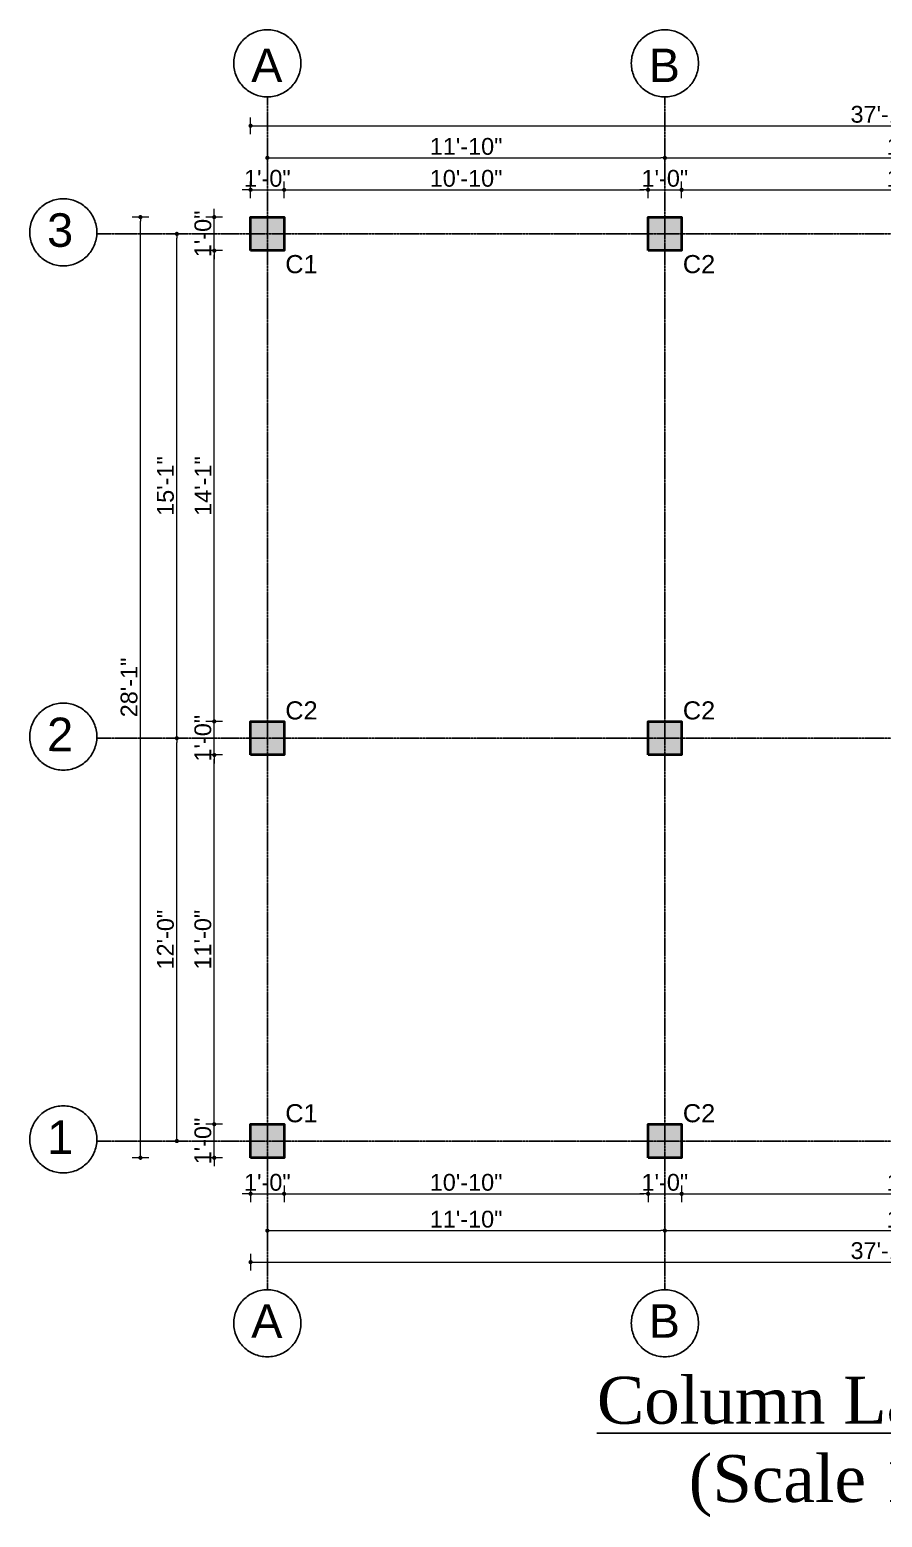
# Model space of a CAD drawing. Header units: inches. Extents: x 115570 to 265311, y 61168 to 314550.
# Drawn here: x 174402 to 174707, y 66873 to 67405 of the extents above; entities that cross this region are included whole.
import ezdxf

# ---------------------------------------------------------------- set-up
doc = ezdxf.new("R2010")
doc.units = ezdxf.units.IN
doc.header["$MEASUREMENT"] = 0
doc.linetypes.add('ACAD_ISO08W100', pattern=[36, 24, -3, 6, -3])
doc.layers.get('0').update_dxf_attribs({"lineweight": 25})
doc.layers.add('0 dimension lines', color=4, linetype='Continuous', lineweight=18)
doc.layers.add('0 wall', color=7, linetype='Continuous', lineweight=40)
doc.layers.add('0 Footing (F1)', color=7, linetype='Continuous')
doc.layers.add('0_center line', color=4, linetype='ACAD_ISO08W100', transparency=0.5)
doc.styles.add('arial.', font='arial.ttf')
doc.styles.get("Standard").update_dxf_attribs({"font": 'arial.ttf'})
doc.dimstyles.new('d50_Text size double', dxfattribs={"dimscale": 0, "dimtxt": 6, "dimasz": 1.5, "dimexe": 3, "dimexo": 3, "dimgap": 1, "dimtad": 1, "dimdec": 0, "dimrnd": 0.25, "dimzin": 3, "dimdsep": 46, "dimlunit": 4, "dimtxsty": 'arial.', "dimblk": 'DOT', "dimcen": 4, "dimdle": 6, "dimclrd": 256, "dimclre": 256, "dimclrt": 7, "dimazin": 0, "dimtfac": 1, "dimtdec": 0, "dimtix": 1, "dimtmove": 2, "dimatfit": 3, "dimfxl": 3, "dimfxlon": 1, "dimtolj": 1, "dimtzin": 0, "dimlwd": -1, "dimlwe": -1, "dimarcsym": 0})

# ---------------------------------------------------------------- blocks, each defined once
blk = doc.blocks.new('_Dot')
at = {"color": 0, "linetype": 'ByBlock', "lineweight": -2}
blk.add_line((-0.5, 0), (-1, 0), dxfattribs=at)
at = {"color": 0, "linetype": 'ByBlock', "const_width": 0.5}
blk.add_lwpolyline([(-0.25, 0, 1), (0.25, 0, 1)], format="xyb", close=True, dxfattribs=at)
blk = doc.blocks.new('*D800')
at = {"layer": '0 dimension lines', "transparency": 16777216}
for p, q in [((174481.44, 67344.87), (174481.44, 67350.87)), ((174493.44, 67344.87), (174493.44, 67350.87)), ((174479.94, 67347.87), (174478.44, 67347.87)), ((174481.44, 67347.87), (174493.44, 67347.87)), ((174494.94, 67347.87), (174496.44, 67347.87))]:
    blk.add_line(p, q, dxfattribs=at)
at = {"layer": 'Defpoints', "color": 0, "transparency": 16777216}
for p in [(174493.44, 67347.87), (174481.44, 67338.11), (174493.44, 67338.11)]:
    blk.add_point(p, dxfattribs=at)
at = {"layer": '0 dimension lines', "transparency": 16777216, "xscale": 1.5, "yscale": 1.5, "zscale": 1.5}
blk.add_blockref('_Dot', (174481.44, 67347.87), dxfattribs=at)
at = {"layer": '0 dimension lines', "transparency": 16777216, "xscale": 1.5, "yscale": 1.5, "zscale": 1.5, "rotation": 180}
blk.add_blockref('_Dot', (174493.44, 67347.87), dxfattribs=at)
at = {"layer": '0 dimension lines', "color": 7, "transparency": 16777216, "insert": (174487.44, 67351.94), "char_height": 6, "attachment_point": 5, "style": 'arial.'}
blk.add_mtext('\\A1;1\'-0"', dxfattribs=at)
blk = doc.blocks.new('*D801')
at = {"layer": '0 dimension lines', "transparency": 16777216}
for p, q in [((174493.44, 67344.87), (174493.44, 67350.87)), ((174623.62, 67344.87), (174623.62, 67350.87)), ((174494.94, 67347.87), (174622.12, 67347.87))]:
    blk.add_line(p, q, dxfattribs=at)
at = {"layer": 'Defpoints', "color": 0, "transparency": 16777216}
for p in [(174623.62, 67347.87), (174493.44, 67338.11), (174623.62, 67338.11)]:
    blk.add_point(p, dxfattribs=at)
at = {"layer": '0 dimension lines', "transparency": 16777216, "xscale": 1.5, "yscale": 1.5, "zscale": 1.5, "rotation": 180}
blk.add_blockref('_Dot', (174493.44, 67347.87), dxfattribs=at)
at = {"layer": '0 dimension lines', "transparency": 16777216, "xscale": 1.5, "yscale": 1.5, "zscale": 1.5}
blk.add_blockref('_Dot', (174623.62, 67347.87), dxfattribs=at)
at = {"layer": '0 dimension lines', "color": 7, "transparency": 16777216, "insert": (174558.53, 67351.94), "char_height": 6, "attachment_point": 5, "style": 'arial.'}
blk.add_mtext('\\A1;10\'-10"', dxfattribs=at)
blk = doc.blocks.new('*D802')
at = {"layer": '0 dimension lines', "transparency": 16777216}
for p, q in [((174623.62, 67344.87), (174623.62, 67350.87)), ((174635.62, 67344.87), (174635.62, 67350.87)), ((174622.12, 67347.87), (174620.62, 67347.87)), ((174623.62, 67347.87), (174635.62, 67347.87)), ((174637.12, 67347.87), (174638.62, 67347.87))]:
    blk.add_line(p, q, dxfattribs=at)
at = {"layer": 'Defpoints', "color": 0, "transparency": 16777216}
for p in [(174635.62, 67347.87), (174623.62, 67338.11), (174635.62, 67338.11)]:
    blk.add_point(p, dxfattribs=at)
at = {"layer": '0 dimension lines', "transparency": 16777216, "xscale": 1.5, "yscale": 1.5, "zscale": 1.5}
blk.add_blockref('_Dot', (174623.62, 67347.87), dxfattribs=at)
at = {"layer": '0 dimension lines', "transparency": 16777216, "xscale": 1.5, "yscale": 1.5, "zscale": 1.5, "rotation": 180}
blk.add_blockref('_Dot', (174635.62, 67347.87), dxfattribs=at)
at = {"layer": '0 dimension lines', "color": 7, "transparency": 16777216, "insert": (174629.62, 67351.94), "char_height": 6, "attachment_point": 5, "style": 'arial.'}
blk.add_mtext('\\A1;1\'-0"', dxfattribs=at)
blk = doc.blocks.new('*D803')
at = {"layer": '0 dimension lines', "transparency": 16777216}
for p, q in [((174635.62, 67344.87), (174635.62, 67350.87)), ((174803.62, 67344.87), (174803.62, 67350.87)), ((174637.12, 67347.87), (174802.12, 67347.87))]:
    blk.add_line(p, q, dxfattribs=at)
at = {"layer": 'Defpoints', "color": 0, "transparency": 16777216}
for p in [(174803.62, 67347.87), (174635.62, 67338.11), (174803.62, 67338.11)]:
    blk.add_point(p, dxfattribs=at)
at = {"layer": '0 dimension lines', "transparency": 16777216, "xscale": 1.5, "yscale": 1.5, "zscale": 1.5, "rotation": 180}
blk.add_blockref('_Dot', (174635.62, 67347.87), dxfattribs=at)
at = {"layer": '0 dimension lines', "transparency": 16777216, "xscale": 1.5, "yscale": 1.5, "zscale": 1.5}
blk.add_blockref('_Dot', (174803.62, 67347.87), dxfattribs=at)
at = {"layer": '0 dimension lines', "color": 7, "transparency": 16777216, "insert": (174719.62, 67351.94), "char_height": 6, "attachment_point": 5, "style": 'arial.'}
blk.add_mtext('\\A1;14\'-0"', dxfattribs=at)
blk = doc.blocks.new('*D807')
at = {"layer": '0 dimension lines', "transparency": 16777216}
for p, q in [((174487.44, 67356.3), (174487.44, 67362.3)), ((174629.62, 67356.3), (174629.62, 67362.3)), ((174488.94, 67359.3), (174628.12, 67359.3))]:
    blk.add_line(p, q, dxfattribs=at)
at = {"layer": 'Defpoints', "color": 0, "transparency": 16777216}
for p in [(174629.62, 67359.3), (174487.44, 67338.11), (174629.62, 67338.11)]:
    blk.add_point(p, dxfattribs=at)
at = {"layer": '0 dimension lines', "transparency": 16777216, "xscale": 1.5, "yscale": 1.5, "zscale": 1.5, "rotation": 180}
blk.add_blockref('_Dot', (174487.44, 67359.3), dxfattribs=at)
at = {"layer": '0 dimension lines', "transparency": 16777216, "xscale": 1.5, "yscale": 1.5, "zscale": 1.5}
blk.add_blockref('_Dot', (174629.62, 67359.3), dxfattribs=at)
at = {"layer": '0 dimension lines', "color": 7, "transparency": 16777216, "insert": (174558.53, 67363.37), "char_height": 6, "attachment_point": 5, "style": 'arial.'}
blk.add_mtext('\\A1;11\'-10"', dxfattribs=at)
blk = doc.blocks.new('*D808')
at = {"layer": '0 dimension lines', "transparency": 16777216}
for p, q in [((174629.62, 67356.3), (174629.62, 67362.3)), ((174809.62, 67356.3), (174809.62, 67362.3)), ((174631.12, 67359.3), (174808.12, 67359.3))]:
    blk.add_line(p, q, dxfattribs=at)
at = {"layer": 'Defpoints', "color": 0, "transparency": 16777216}
for p in [(174809.62, 67359.3), (174629.62, 67336.04), (174809.62, 67338.11)]:
    blk.add_point(p, dxfattribs=at)
at = {"layer": '0 dimension lines', "transparency": 16777216, "xscale": 1.5, "yscale": 1.5, "zscale": 1.5, "rotation": 180}
blk.add_blockref('_Dot', (174629.62, 67359.3), dxfattribs=at)
at = {"layer": '0 dimension lines', "transparency": 16777216, "xscale": 1.5, "yscale": 1.5, "zscale": 1.5}
blk.add_blockref('_Dot', (174809.62, 67359.3), dxfattribs=at)
at = {"layer": '0 dimension lines', "color": 7, "transparency": 16777216, "insert": (174719.62, 67363.37), "char_height": 6, "attachment_point": 5, "style": 'arial.'}
blk.add_mtext('\\A1;15\'-0"', dxfattribs=at)
blk = doc.blocks.new('*D695')
at = {"layer": '0 dimension lines', "transparency": 16777216}
for p, q in [((174481.44, 67367.78), (174481.44, 67373.78)), ((174482.94, 67370.78), (174935.12, 67370.78)), ((174936.62, 67367.78), (174936.62, 67373.78))]:
    blk.add_line(p, q, dxfattribs=at)
at = {"layer": 'Defpoints', "color": 0, "transparency": 16777216}
for p in [(174936.62, 67370.78), (174481.44, 67338.11), (174936.62, 67338.11)]:
    blk.add_point(p, dxfattribs=at)
at = {"layer": '0 dimension lines', "transparency": 16777216, "xscale": 1.5, "yscale": 1.5, "zscale": 1.5, "rotation": 180}
blk.add_blockref('_Dot', (174481.44, 67370.78), dxfattribs=at)
at = {"layer": '0 dimension lines', "transparency": 16777216, "xscale": 1.5, "yscale": 1.5, "zscale": 1.5}
blk.add_blockref('_Dot', (174936.62, 67370.78), dxfattribs=at)
at = {"layer": '0 dimension lines', "color": 7, "transparency": 16777216, "insert": (174709.03, 67374.85), "char_height": 6, "attachment_point": 5, "style": 'arial.'}
blk.add_mtext('\\A1;37\'-11"', dxfattribs=at)
blk = doc.blocks.new('*D696')
at = {"layer": '0 dimension lines', "transparency": 16777216}
for p, q in [((174479.94, 66988.7), (174478.44, 66988.7)), ((174481.44, 66991.7), (174481.44, 66985.7)), ((174481.44, 66988.7), (174493.44, 66988.7)), ((174493.44, 66991.7), (174493.44, 66985.7)), ((174494.94, 66988.7), (174496.44, 66988.7))]:
    blk.add_line(p, q, dxfattribs=at)
at = {"layer": 'Defpoints', "color": 0, "transparency": 16777216}
for p in [(174481.44, 66998.47), (174493.44, 66998.47), (174493.44, 66988.7)]:
    blk.add_point(p, dxfattribs=at)
at = {"layer": '0 dimension lines', "transparency": 16777216, "xscale": 1.5, "yscale": 1.5, "zscale": 1.5}
blk.add_blockref('_Dot', (174481.44, 66988.7), dxfattribs=at)
at = {"layer": '0 dimension lines', "transparency": 16777216, "xscale": 1.5, "yscale": 1.5, "zscale": 1.5, "rotation": 180}
blk.add_blockref('_Dot', (174493.44, 66988.7), dxfattribs=at)
at = {"layer": '0 dimension lines', "color": 7, "transparency": 16777216, "insert": (174487.44, 66992.76), "char_height": 6, "attachment_point": 5, "style": 'arial.'}
blk.add_mtext('\\A1;1\'-0"', dxfattribs=at)
blk = doc.blocks.new('*D697')
at = {"layer": '0 dimension lines', "transparency": 16777216}
for p, q in [((174493.44, 66991.7), (174493.44, 66985.7)), ((174494.94, 66988.7), (174622.12, 66988.7)), ((174623.62, 66991.7), (174623.62, 66985.7))]:
    blk.add_line(p, q, dxfattribs=at)
at = {"layer": 'Defpoints', "color": 0, "transparency": 16777216}
for p in [(174493.44, 66998.47), (174623.62, 66998.47), (174623.62, 66988.7)]:
    blk.add_point(p, dxfattribs=at)
at = {"layer": '0 dimension lines', "transparency": 16777216, "xscale": 1.5, "yscale": 1.5, "zscale": 1.5, "rotation": 180}
blk.add_blockref('_Dot', (174493.44, 66988.7), dxfattribs=at)
at = {"layer": '0 dimension lines', "transparency": 16777216, "xscale": 1.5, "yscale": 1.5, "zscale": 1.5}
blk.add_blockref('_Dot', (174623.62, 66988.7), dxfattribs=at)
at = {"layer": '0 dimension lines', "color": 7, "transparency": 16777216, "insert": (174558.53, 66992.76), "char_height": 6, "attachment_point": 5, "style": 'arial.'}
blk.add_mtext('\\A1;10\'-10"', dxfattribs=at)
blk = doc.blocks.new('*D698')
at = {"layer": '0 dimension lines', "transparency": 16777216}
for p, q in [((174622.12, 66988.7), (174620.62, 66988.7)), ((174623.62, 66991.7), (174623.62, 66985.7)), ((174623.62, 66988.7), (174635.62, 66988.7)), ((174635.62, 66991.7), (174635.62, 66985.7)), ((174637.12, 66988.7), (174638.62, 66988.7))]:
    blk.add_line(p, q, dxfattribs=at)
at = {"layer": 'Defpoints', "color": 0, "transparency": 16777216}
for p in [(174623.62, 66998.47), (174635.62, 66998.47), (174635.62, 66988.7)]:
    blk.add_point(p, dxfattribs=at)
at = {"layer": '0 dimension lines', "transparency": 16777216, "xscale": 1.5, "yscale": 1.5, "zscale": 1.5}
blk.add_blockref('_Dot', (174623.62, 66988.7), dxfattribs=at)
at = {"layer": '0 dimension lines', "transparency": 16777216, "xscale": 1.5, "yscale": 1.5, "zscale": 1.5, "rotation": 180}
blk.add_blockref('_Dot', (174635.62, 66988.7), dxfattribs=at)
at = {"layer": '0 dimension lines', "color": 7, "transparency": 16777216, "insert": (174629.62, 66992.76), "char_height": 6, "attachment_point": 5, "style": 'arial.'}
blk.add_mtext('\\A1;1\'-0"', dxfattribs=at)
blk = doc.blocks.new('*D699')
at = {"layer": '0 dimension lines', "transparency": 16777216}
for p, q in [((174635.62, 66991.7), (174635.62, 66985.7)), ((174637.12, 66988.7), (174802.12, 66988.7)), ((174803.62, 66991.7), (174803.62, 66985.7))]:
    blk.add_line(p, q, dxfattribs=at)
at = {"layer": 'Defpoints', "color": 0, "transparency": 16777216}
for p in [(174635.62, 66998.47), (174803.62, 66998.47), (174803.62, 66988.7)]:
    blk.add_point(p, dxfattribs=at)
at = {"layer": '0 dimension lines', "transparency": 16777216, "xscale": 1.5, "yscale": 1.5, "zscale": 1.5, "rotation": 180}
blk.add_blockref('_Dot', (174635.62, 66988.7), dxfattribs=at)
at = {"layer": '0 dimension lines', "transparency": 16777216, "xscale": 1.5, "yscale": 1.5, "zscale": 1.5}
blk.add_blockref('_Dot', (174803.62, 66988.7), dxfattribs=at)
at = {"layer": '0 dimension lines', "color": 7, "transparency": 16777216, "insert": (174719.62, 66992.76), "char_height": 6, "attachment_point": 5, "style": 'arial.'}
blk.add_mtext('\\A1;14\'-0"', dxfattribs=at)
blk = doc.blocks.new('*D703')
at = {"layer": '0 dimension lines', "transparency": 16777216}
for p, q in [((174487.44, 66978.53), (174487.44, 66972.53)), ((174629.62, 66978.53), (174629.62, 66972.53)), ((174488.94, 66975.53), (174628.12, 66975.53))]:
    blk.add_line(p, q, dxfattribs=at)
at = {"layer": 'Defpoints', "color": 0, "transparency": 16777216}
for p in [(174487.44, 66998.47), (174629.62, 66998.47), (174629.62, 66975.53)]:
    blk.add_point(p, dxfattribs=at)
at = {"layer": '0 dimension lines', "transparency": 16777216, "xscale": 1.5, "yscale": 1.5, "zscale": 1.5, "rotation": 180}
blk.add_blockref('_Dot', (174487.44, 66975.53), dxfattribs=at)
at = {"layer": '0 dimension lines', "transparency": 16777216, "xscale": 1.5, "yscale": 1.5, "zscale": 1.5}
blk.add_blockref('_Dot', (174629.62, 66975.53), dxfattribs=at)
at = {"layer": '0 dimension lines', "color": 7, "transparency": 16777216, "insert": (174558.53, 66979.59), "char_height": 6, "attachment_point": 5, "style": 'arial.'}
blk.add_mtext('\\A1;11\'-10"', dxfattribs=at)
blk = doc.blocks.new('*D704')
at = {"layer": '0 dimension lines', "transparency": 16777216}
for p, q in [((174629.62, 66978.53), (174629.62, 66972.53)), ((174809.62, 66978.53), (174809.62, 66972.53)), ((174631.12, 66975.53), (174808.12, 66975.53))]:
    blk.add_line(p, q, dxfattribs=at)
at = {"layer": 'Defpoints', "color": 0, "transparency": 16777216}
for p in [(174629.62, 67005.51), (174809.62, 66998.47), (174809.62, 66975.53)]:
    blk.add_point(p, dxfattribs=at)
at = {"layer": '0 dimension lines', "transparency": 16777216, "xscale": 1.5, "yscale": 1.5, "zscale": 1.5, "rotation": 180}
blk.add_blockref('_Dot', (174629.62, 66975.53), dxfattribs=at)
at = {"layer": '0 dimension lines', "transparency": 16777216, "xscale": 1.5, "yscale": 1.5, "zscale": 1.5}
blk.add_blockref('_Dot', (174809.62, 66975.53), dxfattribs=at)
at = {"layer": '0 dimension lines', "color": 7, "transparency": 16777216, "insert": (174719.62, 66979.59), "char_height": 6, "attachment_point": 5, "style": 'arial.'}
blk.add_mtext('\\A1;15\'-0"', dxfattribs=at)
blk = doc.blocks.new('*D706')
at = {"layer": '0 dimension lines', "transparency": 16777216}
for p, q in [((174481.44, 66967.26), (174481.44, 66961.26)), ((174936.62, 66967.26), (174936.62, 66961.26)), ((174482.94, 66964.26), (174935.12, 66964.26))]:
    blk.add_line(p, q, dxfattribs=at)
at = {"layer": 'Defpoints', "color": 0, "transparency": 16777216}
for p in [(174481.44, 66998.47), (174936.62, 66998.47), (174936.62, 66964.26)]:
    blk.add_point(p, dxfattribs=at)
at = {"layer": '0 dimension lines', "transparency": 16777216, "xscale": 1.5, "yscale": 1.5, "zscale": 1.5, "rotation": 180}
blk.add_blockref('_Dot', (174481.44, 66964.26), dxfattribs=at)
at = {"layer": '0 dimension lines', "transparency": 16777216, "xscale": 1.5, "yscale": 1.5, "zscale": 1.5}
blk.add_blockref('_Dot', (174936.62, 66964.26), dxfattribs=at)
at = {"layer": '0 dimension lines', "color": 7, "transparency": 16777216, "insert": (174709.03, 66968.33), "char_height": 6, "attachment_point": 5, "style": 'arial.'}
blk.add_mtext('\\A1;37\'-11"', dxfattribs=at)
blk = doc.blocks.new('*D708')
at = {"layer": '0 dimension lines', "transparency": 16777216}
for p, q in [((174468.45, 67015.08), (174468.45, 67016.58)), ((174471.45, 67013.58), (174465.45, 67013.58)), ((174468.45, 67001.58), (174468.45, 67013.58)), ((174471.45, 67001.58), (174465.45, 67001.58)), ((174468.45, 67000.08), (174468.45, 66998.58))]:
    blk.add_line(p, q, dxfattribs=at)
at = {"layer": 'Defpoints', "color": 0, "transparency": 16777216}
for p in [(174468.45, 67013.58), (174481.44, 67013.58), (174481.44, 67001.58)]:
    blk.add_point(p, dxfattribs=at)
at = {"layer": '0 dimension lines', "transparency": 16777216, "xscale": 1.5, "yscale": 1.5, "zscale": 1.5}
for p, rotation in [((174468.45, 67013.58), 270), ((174468.45, 67001.58), 90)]:
    blk.add_blockref('_Dot', p, dxfattribs=dict(at, rotation=rotation))
at = {"layer": '0 dimension lines', "color": 7, "transparency": 16777216, "insert": (174464.39, 67007.58), "char_height": 6, "attachment_point": 5, "rotation": 90, "style": 'arial.'}
blk.add_mtext('\\A1;1\'-0"', dxfattribs=at)
blk = doc.blocks.new('*D709')
at = {"layer": '0 dimension lines', "transparency": 16777216}
for p, q in [((174471.45, 67145.69), (174465.45, 67145.69)), ((174468.45, 67015.08), (174468.45, 67144.19)), ((174471.45, 67013.58), (174465.45, 67013.58))]:
    blk.add_line(p, q, dxfattribs=at)
at = {"layer": 'Defpoints', "color": 0, "transparency": 16777216}
for p in [(174468.45, 67145.69), (174481.44, 67145.69), (174481.44, 67013.58)]:
    blk.add_point(p, dxfattribs=at)
at = {"layer": '0 dimension lines', "transparency": 16777216, "xscale": 1.5, "yscale": 1.5, "zscale": 1.5}
for p, rotation in [((174468.45, 67145.69), 90), ((174468.45, 67013.58), 270)]:
    blk.add_blockref('_Dot', p, dxfattribs=dict(at, rotation=rotation))
at = {"layer": '0 dimension lines', "color": 7, "transparency": 16777216, "insert": (174464.39, 67079.63), "char_height": 6, "attachment_point": 5, "rotation": 90, "style": 'arial.'}
blk.add_mtext('\\A1;11\'-0"', dxfattribs=at)
blk = doc.blocks.new('*D710')
at = {"layer": '0 dimension lines', "transparency": 16777216}
for p, q in [((174471.45, 67157.69), (174465.45, 67157.69)), ((174468.45, 67159.19), (174468.45, 67160.69)), ((174468.45, 67145.69), (174468.45, 67157.69)), ((174471.45, 67145.69), (174465.45, 67145.69)), ((174468.45, 67144.19), (174468.45, 67142.69))]:
    blk.add_line(p, q, dxfattribs=at)
at = {"layer": 'Defpoints', "color": 0, "transparency": 16777216}
for p in [(174468.45, 67157.69), (174481.44, 67157.69), (174481.44, 67145.69)]:
    blk.add_point(p, dxfattribs=at)
at = {"layer": '0 dimension lines', "transparency": 16777216, "xscale": 1.5, "yscale": 1.5, "zscale": 1.5}
for p, rotation in [((174468.45, 67157.69), 270), ((174468.45, 67145.69), 90)]:
    blk.add_blockref('_Dot', p, dxfattribs=dict(at, rotation=rotation))
at = {"layer": '0 dimension lines', "color": 7, "transparency": 16777216, "insert": (174464.39, 67151.69), "char_height": 6, "attachment_point": 5, "rotation": 90, "style": 'arial.'}
blk.add_mtext('\\A1;1\'-0"', dxfattribs=at)
blk = doc.blocks.new('*D711')
at = {"layer": '0 dimension lines', "transparency": 16777216}
for p, q in [((174471.45, 67326.11), (174465.45, 67326.11)), ((174468.45, 67159.19), (174468.45, 67324.61)), ((174471.45, 67157.69), (174465.45, 67157.69))]:
    blk.add_line(p, q, dxfattribs=at)
at = {"layer": 'Defpoints', "color": 0, "transparency": 16777216}
for p in [(174468.45, 67326.11), (174481.44, 67326.11), (174481.44, 67157.69)]:
    blk.add_point(p, dxfattribs=at)
at = {"layer": '0 dimension lines', "transparency": 16777216, "xscale": 1.5, "yscale": 1.5, "zscale": 1.5}
for p, rotation in [((174468.45, 67326.11), 90), ((174468.45, 67157.69), 270)]:
    blk.add_blockref('_Dot', p, dxfattribs=dict(at, rotation=rotation))
at = {"layer": '0 dimension lines', "color": 7, "transparency": 16777216, "insert": (174464.44, 67241.9), "char_height": 6, "attachment_point": 5, "rotation": 90, "style": 'arial.'}
blk.add_mtext('\\A1;14\'-1"', dxfattribs=at)
blk = doc.blocks.new('*D712')
at = {"layer": '0 dimension lines', "transparency": 16777216}
for p, q in [((174468.45, 67339.61), (174468.45, 67341.11)), ((174471.45, 67338.11), (174465.45, 67338.11)), ((174468.45, 67326.11), (174468.45, 67338.11)), ((174471.45, 67326.11), (174465.45, 67326.11)), ((174468.45, 67324.61), (174468.45, 67323.11))]:
    blk.add_line(p, q, dxfattribs=at)
at = {"layer": 'Defpoints', "color": 0, "transparency": 16777216}
for p in [(174468.45, 67338.11), (174481.44, 67338.11), (174481.44, 67326.11)]:
    blk.add_point(p, dxfattribs=at)
at = {"layer": '0 dimension lines', "transparency": 16777216, "xscale": 1.5, "yscale": 1.5, "zscale": 1.5}
for p, rotation in [((174468.45, 67338.11), 270), ((174468.45, 67326.11), 90)]:
    blk.add_blockref('_Dot', p, dxfattribs=dict(at, rotation=rotation))
at = {"layer": '0 dimension lines', "color": 7, "transparency": 16777216, "insert": (174464.39, 67332.11), "char_height": 6, "attachment_point": 5, "rotation": 90, "style": 'arial.'}
blk.add_mtext('\\A1;1\'-0"', dxfattribs=at)
blk = doc.blocks.new('*D713')
at = {"layer": '0 dimension lines', "transparency": 16777216}
for p, q in [((174458.07, 67151.69), (174452.07, 67151.69)), ((174455.07, 67009.08), (174455.07, 67150.19)), ((174458.07, 67007.58), (174452.07, 67007.58))]:
    blk.add_line(p, q, dxfattribs=at)
at = {"layer": 'Defpoints', "color": 0, "transparency": 16777216}
for p in [(174455.07, 67151.69), (174481.44, 67151.69), (174481.44, 67007.58)]:
    blk.add_point(p, dxfattribs=at)
at = {"layer": '0 dimension lines', "transparency": 16777216, "xscale": 1.5, "yscale": 1.5, "zscale": 1.5}
for p, rotation in [((174455.07, 67151.69), 90), ((174455.07, 67007.58), 270)]:
    blk.add_blockref('_Dot', p, dxfattribs=dict(at, rotation=rotation))
at = {"layer": '0 dimension lines', "color": 7, "transparency": 16777216, "insert": (174451.01, 67079.63), "char_height": 6, "attachment_point": 5, "rotation": 90, "style": 'arial.'}
blk.add_mtext('\\A1;12\'-0"', dxfattribs=at)
blk = doc.blocks.new('*D714')
at = {"layer": '0 dimension lines', "transparency": 16777216}
for p, q in [((174458.07, 67332.11), (174452.07, 67332.11)), ((174455.07, 67153.19), (174455.07, 67330.61)), ((174458.07, 67151.69), (174452.07, 67151.69))]:
    blk.add_line(p, q, dxfattribs=at)
at = {"layer": 'Defpoints', "color": 0, "transparency": 16777216}
for p in [(174455.07, 67332.11), (174481.44, 67332.11), (174515.14, 67151.69)]:
    blk.add_point(p, dxfattribs=at)
at = {"layer": '0 dimension lines', "transparency": 16777216, "xscale": 1.5, "yscale": 1.5, "zscale": 1.5}
for p, rotation in [((174455.07, 67332.11), 90), ((174455.07, 67151.69), 270)]:
    blk.add_blockref('_Dot', p, dxfattribs=dict(at, rotation=rotation))
at = {"layer": '0 dimension lines', "color": 7, "transparency": 16777216, "insert": (174451.01, 67241.9), "char_height": 6, "attachment_point": 5, "rotation": 90, "style": 'arial.'}
blk.add_mtext('\\A1;15\'-1"', dxfattribs=at)
blk = doc.blocks.new('*D715')
at = {"layer": '0 dimension lines', "transparency": 16777216}
for p, q in [((174445.05, 67338.11), (174439.05, 67338.11)), ((174442.05, 67003.08), (174442.05, 67336.61)), ((174445.05, 67001.58), (174439.05, 67001.58))]:
    blk.add_line(p, q, dxfattribs=at)
at = {"layer": 'Defpoints', "color": 0, "transparency": 16777216}
for p in [(174442.05, 67338.11), (174481.44, 67338.11), (174481.44, 67001.58)]:
    blk.add_point(p, dxfattribs=at)
at = {"layer": '0 dimension lines', "transparency": 16777216, "xscale": 1.5, "yscale": 1.5, "zscale": 1.5}
for p, rotation in [((174442.05, 67338.11), 90), ((174442.05, 67001.58), 270)]:
    blk.add_blockref('_Dot', p, dxfattribs=dict(at, rotation=rotation))
at = {"layer": '0 dimension lines', "color": 7, "transparency": 16777216, "insert": (174437.99, 67169.84), "char_height": 6, "attachment_point": 5, "rotation": 90, "style": 'arial.'}
blk.add_mtext('\\A1;28\'-1"', dxfattribs=at)

msp = doc.modelspace()

# ---------------------------------------------------------------- hatches: boundary and pattern name
at = {"transparency": 33554587}
h = msp.add_hatch(color=256, dxfattribs=at)
h.dxf.hatch_style = 1
h.paths.add_polyline_path([(174493.44, 67338.11), (174493.44, 67326.11), (174481.44, 67326.11), (174481.44, 67338.11)])
h = msp.add_hatch(color=256, dxfattribs=at)
h.dxf.hatch_style = 1
h.paths.add_polyline_path([(174635.62, 67338.11), (174635.62, 67326.11), (174623.62, 67326.11), (174623.62, 67338.11)])
h = msp.add_hatch(color=256, dxfattribs=at)
h.dxf.hatch_style = 1
h.paths.add_polyline_path([(174493.44, 67157.69), (174493.44, 67145.69), (174481.44, 67145.69), (174481.44, 67157.69)])
h = msp.add_hatch(color=256, dxfattribs=at)
h.dxf.hatch_style = 1
h.paths.add_polyline_path([(174635.62, 67157.69), (174635.62, 67145.69), (174623.62, 67145.69), (174623.62, 67157.69)])
h = msp.add_hatch(color=256, dxfattribs=at)
h.dxf.hatch_style = 1
h.paths.add_polyline_path([(174493.44, 67013.58), (174493.44, 67001.58), (174481.44, 67001.58), (174481.44, 67013.58)])
h = msp.add_hatch(color=256, dxfattribs=at)
h.dxf.hatch_style = 1
h.paths.add_polyline_path([(174635.62, 67013.58), (174635.62, 67001.58), (174623.62, 67001.58), (174623.62, 67013.58)])

# ---------------------------------------------------------------- linework, layer by layer
at = {"layer": '0 wall'}
for points in [[(174481.44, 67326.11), (174481.44, 67338.11), (174493.44, 67338.11), (174493.44, 67326.11)], [(174623.62, 67326.11), (174623.62, 67338.11), (174635.62, 67338.11), (174635.62, 67326.11)], [(174481.44, 67145.69), (174481.44, 67157.69), (174493.44, 67157.69), (174493.44, 67145.69)], [(174623.62, 67145.69), (174623.62, 67157.69), (174635.62, 67157.69), (174635.62, 67145.69)], [(174481.44, 67001.58), (174481.44, 67013.58), (174493.44, 67013.58), (174493.44, 67001.58)], [(174623.62, 67001.58), (174623.62, 67013.58), (174635.62, 67013.58), (174635.62, 67001.58)]]:
    msp.add_lwpolyline(points, close=True, dxfattribs=at)
at = {"layer": '0_center line', "ltscale": 0.01, "transparency": 33554559}
for p, q in [((174487.44, 67381.13), (174487.44, 66954.38)), ((174629.62, 67381.13), (174629.62, 66954.38)), ((174426.44, 67332.11), (174988.3, 67332.11)), ((174426.44, 67151.69), (174988.3, 67151.69)), ((174426.44, 67007.58), (174988.3, 67007.58))]:
    msp.add_line(p, q, dxfattribs=at)
at = {"layer": '0_center line', "ltscale": 100, "transparency": 33554687}
for centre in [(174487.44, 67393.13), (174629.62, 67393.13), (174414.45, 67332.67), (174414.45, 67152.25), (174414.45, 67008.14), (174487.44, 66942.38), (174629.62, 66942.38)]:
    msp.add_circle(centre, 12, dxfattribs=at)

# ---------------------------------------------------------------- texts
at = {"ltscale": 100, "transparency": 33554687, "insert": (174544.47, 66923.25), "char_height": 16.8, "attachment_point": 1}
msp.add_mtext_dynamic_manual_height_columns('\\pi60.84571;{\\fTimes New Roman|b0|i0|c0|p18;\\LColumn Layout Plan\\P\\pi93.70079;\\l(Scale 1/8":1\')}', width=327.3975, gutter_width=60, heights=[0], dxfattribs=at)
at = {"layer": '0 Footing (F1)', "color": 0, "ltscale": 10, "transparency": 33554613}
for s, p in [('C1', (174493.85, 67318.06)), ('C2', (174636.04, 67318.06)), ('C2', (174493.85, 67158.4)), ('C2', (174636.04, 67158.4)), ('C1', (174493.85, 67014.29)), ('C2', (174636.04, 67014.29))]:
    msp.add_text(s, height=6.48, rotation=359.9287, dxfattribs=at).set_placement(p)
at = {"layer": '0_center line', "ltscale": 100, "transparency": 33554687}
for s, rotation, p in [('A', 0.0713, (174481.65, 67386.39)), ('B', 0.0713, (174623.84, 67386.39)), ('3', 359.9287, (174408.66, 67327.48)), ('2', 359.9287, (174408.66, 67147.05)), ('1', 359.9287, (174408.66, 67002.94)), ('A', 359.9287, (174481.64, 66937.18)), ('B', 359.9287, (174623.83, 66937.18))]:
    msp.add_text(s, height=12, rotation=rotation, dxfattribs=at).set_placement(p)

# ---------------------------------------------------------------- dimensions: what is measured, and where the dimension line sits
at = {"layer": '0 dimension lines'}
for base, p1, p2, picture, middle in [((174936.62, 67370.78), (174481.44, 67338.11), (174936.62, 67338.11), '*D695', (174709.03, 67374.85)), ((174629.62, 67359.3), (174487.44, 67338.11), (174629.62, 67338.11), '*D807', (174558.53, 67363.37)), ((174809.62, 67359.3), (174629.62, 67336.04), (174809.62, 67338.11), '*D808', (174719.62, 67363.37)), ((174493.44, 67347.87), (174481.44, 67338.11), (174493.44, 67338.11), '*D800', (174487.44, 67351.94)), ((174623.62, 67347.87), (174493.44, 67338.11), (174623.62, 67338.11), '*D801', (174558.53, 67351.94)), ((174635.62, 67347.87), (174623.62, 67338.11), (174635.62, 67338.11), '*D802', (174629.62, 67351.94)), ((174803.62, 67347.87), (174635.62, 67338.11), (174803.62, 67338.11), '*D803', (174719.62, 67351.94)), ((174809.62, 66975.53), (174629.62, 67005.51), (174809.62, 66998.47), '*D704', (174719.62, 66979.59)), ((174493.44, 66988.7), (174481.44, 66998.47), (174493.44, 66998.47), '*D696', (174487.44, 66992.76)), ((174936.62, 66964.26), (174481.44, 66998.47), (174936.62, 66998.47), '*D706', (174709.03, 66968.33)), ((174629.62, 66975.53), (174487.44, 66998.47), (174629.62, 66998.47), '*D703', (174558.53, 66979.59)), ((174623.62, 66988.7), (174493.44, 66998.47), (174623.62, 66998.47), '*D697', (174558.53, 66992.76)), ((174635.62, 66988.7), (174623.62, 66998.47), (174635.62, 66998.47), '*D698', (174629.62, 66992.76)), ((174803.62, 66988.7), (174635.62, 66998.47), (174803.62, 66998.47), '*D699', (174719.62, 66992.76))]:
    dim = msp.add_linear_dim(base=base, p1=p1, p2=p2, dimstyle='d50_Text size double', override={"dimscale": 1}, dxfattribs=at)
    dim.commit()
    dim.dimension.update_dxf_attribs({"geometry": picture, "text_midpoint": middle})
for base, p1, p2, picture, middle in [((174442.05, 67338.11), (174481.44, 67001.58), (174481.44, 67338.11), '*D715', (174437.99, 67169.84)), ((174468.45, 67338.11), (174481.44, 67326.11), (174481.44, 67338.11), '*D712', (174464.39, 67332.11)), ((174455.07, 67332.11), (174515.14, 67151.69), (174481.44, 67332.11), '*D714', (174451.01, 67241.9)), ((174468.45, 67326.11), (174481.44, 67157.69), (174481.44, 67326.11), '*D711', (174464.44, 67241.9)), ((174468.45, 67157.69), (174481.44, 67145.69), (174481.44, 67157.69), '*D710', (174464.39, 67151.69)), ((174455.07, 67151.69), (174481.44, 67007.58), (174481.44, 67151.69), '*D713', (174451.01, 67079.63)), ((174468.45, 67145.69), (174481.44, 67013.58), (174481.44, 67145.69), '*D709', (174464.39, 67079.63)), ((174468.45, 67013.58), (174481.44, 67001.58), (174481.44, 67013.58), '*D708', (174464.39, 67007.58))]:
    dim = msp.add_linear_dim(base=base, p1=p1, p2=p2, angle=90, dimstyle='d50_Text size double', override={"dimscale": 1}, dxfattribs=at)
    dim.commit()
    dim.dimension.update_dxf_attribs({"geometry": picture, "text_midpoint": middle})

doc.saveas('drawing.dxf')
